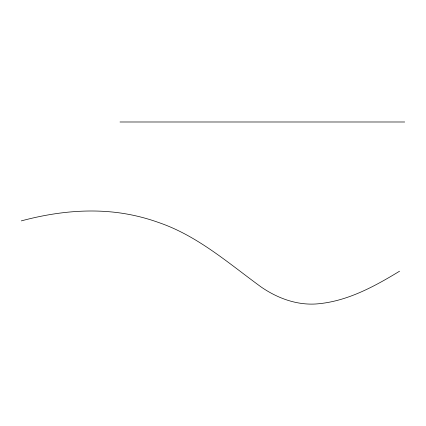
<?xml version="1.0" encoding="UTF-8"?>
<svg xmlns="http://www.w3.org/2000/svg" width="426" height="426" viewBox="0 0 426 426"><rect width="100%" height="100%" fill="white"/><g stroke="black" fill="none" stroke-linecap="round" stroke-linejoin="round"><path stroke-width="0.64" d="M399.551 271.213C373.815 286.858 346.056 301.997 315.394 304.01C295.937 305.08 277.022 297.934 261.181 287.023C228.501 263.215 197.398 235.658 158.435 222.447A194.714 194.714 0 0 0 119.642 212.893C86.739 208.367 53.218 212.308 21.3 220.892M120.015 121.99L404.7 121.99"/></g></svg>
